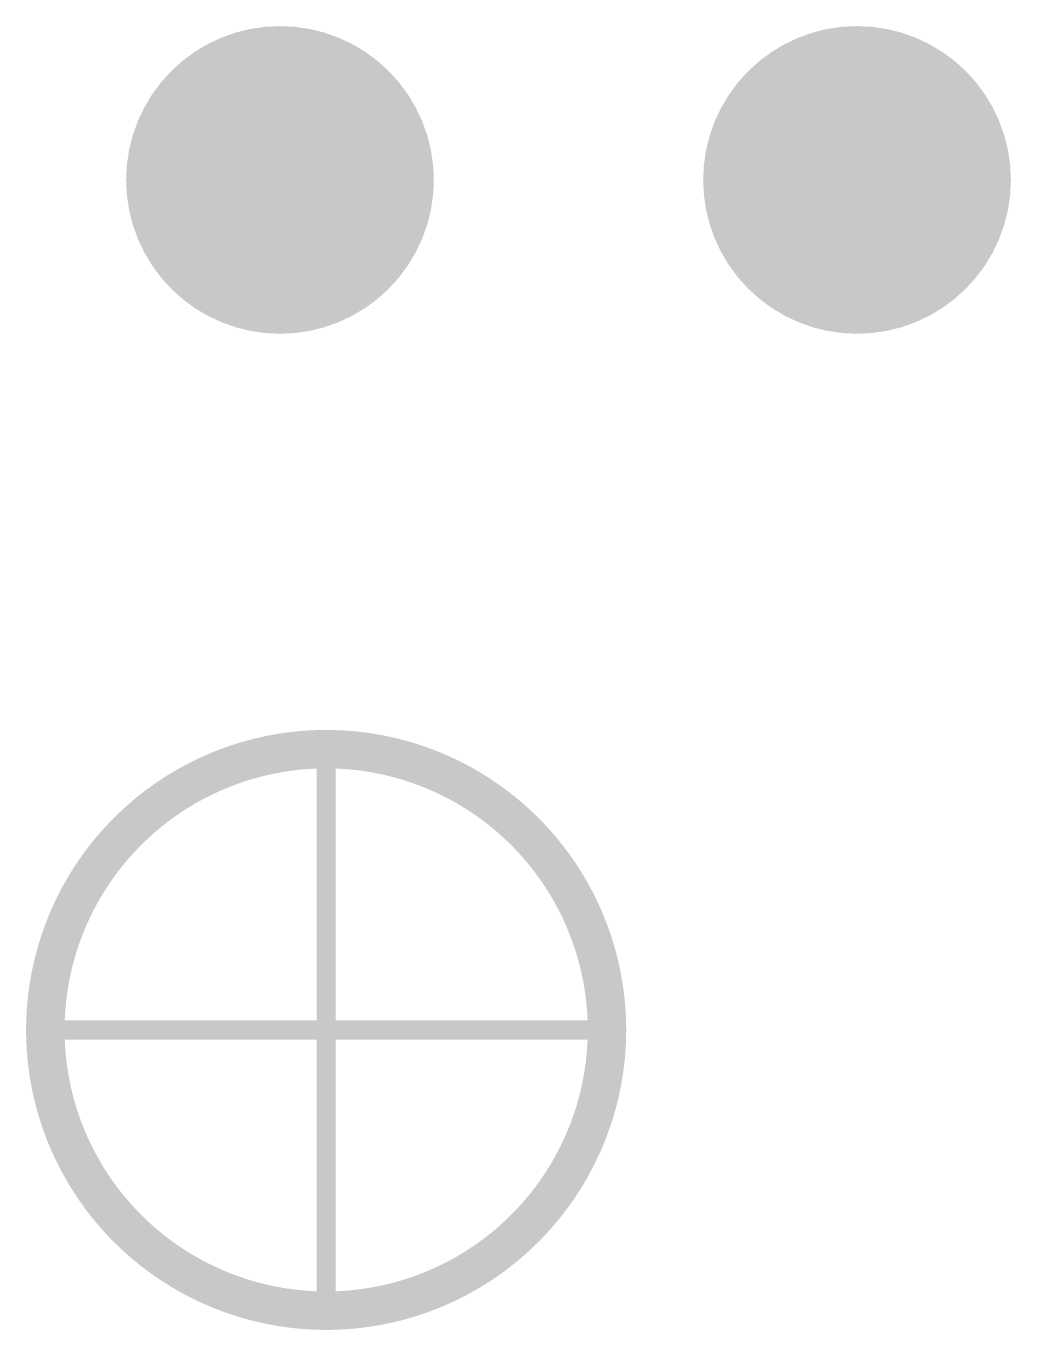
# Model space of a CAD drawing. Extents: x 295 to 953, y 10 to 290.
# Drawn here: x 616.52 to 623.03, y 113.54 to 122.15 of the extents above; entities that cross this region are included whole.
import ezdxf

# ---------------------------------------------------------------- set-up
doc = ezdxf.new("R2010")
doc.units = 0
doc.header["$LTSCALE"] = 5
doc.header["$MEASUREMENT"] = 0
doc.layers.get('0').update_dxf_attribs({"linetype": 'CONTINUOUS', "lineweight": 25})

msp = doc.modelspace()

# ---------------------------------------------------------------- linework, layer by layer
at = {"color": 7, "const_width": 1.016}
for points in [[(617.6917, 121.1333, 1), (618.7077, 121.1333, 1)], [(621.5017, 121.1333, 1), (622.5177, 121.1333, 1)]]:
    msp.add_lwpolyline(points, format="xyb", close=True, dxfattribs=at)
at = {"color": 7}
for points in [[(618.0054, 117.4372), (618.0615, 117.4508), (619.0033, 117.4372), (618.9479, 117.4508)], [(618.0615, 117.4508), (618.067, 117.4522), (618.9479, 117.4508), (618.9416, 117.4522)], [(618.067, 117.4522), (618.1236, 117.4641), (618.9416, 117.4522), (618.8858, 117.4641)], [(618.1236, 117.4641), (618.1291, 117.4652), (618.8858, 117.4641), (618.8794, 117.4652)], [(618.1291, 117.4652), (618.1861, 117.4753), (618.8794, 117.4652), (618.8234, 117.4753)], [(618.1861, 117.4753), (618.1916, 117.4762), (618.8234, 117.4753), (618.8168, 117.4762)], [(618.1916, 117.4762), (618.249, 117.4845), (618.8168, 117.4762), (618.7606, 117.4845)], [(618.249, 117.4845), (618.2544, 117.4852), (618.7606, 117.4845), (618.7538, 117.4852)], [(618.2544, 117.4852), (618.3122, 117.4917), (618.7538, 117.4852), (618.6976, 117.4917)], [(618.3122, 117.4917), (618.3174, 117.4923), (618.6976, 117.4917), (618.6905, 117.4923)], [(618.3174, 117.4923), (618.3758, 117.4968), (618.6905, 117.4923), (618.6343, 117.4968)], [(618.3758, 117.4968), (618.3807, 117.4972), (618.6343, 117.4968), (618.6265, 117.4972)], [(618.3807, 117.4972), (618.4399, 117.5), (618.6265, 117.4972), (618.571, 117.5)], [(618.4399, 117.5), (618.4441, 117.5002), (618.571, 117.5), (618.5599, 117.5002)], [(618.4441, 117.5002), (618.5075, 117.5011), (618.5599, 117.5002), (618.5075, 117.5011)], [(617.7645, 117.3577), (617.8183, 117.3784), (619.2442, 117.3577), (619.1909, 117.3784)], [(617.8183, 117.3784), (617.8237, 117.3805), (619.1909, 117.3784), (619.185, 117.3805)], [(617.8237, 117.3805), (617.8782, 117.3994), (619.185, 117.3805), (619.1311, 117.3994)], [(617.8782, 117.3994), (617.8837, 117.4013), (619.1311, 117.3994), (619.125, 117.4013)], [(617.8837, 117.4013), (617.9387, 117.4185), (619.125, 117.4013), (619.0706, 117.4185)], [(617.9387, 117.4185), (617.9442, 117.4202), (619.0706, 117.4185), (619.0645, 117.4202)], [(617.9442, 117.4202), (617.9998, 117.4357), (619.0645, 117.4202), (619.0095, 117.4357)], [(617.9998, 117.4357), (618.0054, 117.4372), (619.0095, 117.4357), (619.0033, 117.4372)], [(617.5864, 117.2755), (617.5916, 117.2783), (619.4227, 117.2755), (619.4172, 117.2783)], [(617.5916, 117.2783), (617.6431, 117.304), (619.4172, 117.2783), (619.366, 117.304)], [(617.6431, 117.304), (617.6484, 117.3066), (619.366, 117.304), (619.3604, 117.3066)], [(617.6484, 117.3066), (617.7007, 117.3306), (619.3604, 117.3066), (619.3085, 117.3306)], [(617.7007, 117.3306), (617.706, 117.3331), (619.3085, 117.3306), (619.3027, 117.3331)], [(617.706, 117.3331), (617.7591, 117.3555), (619.3027, 117.3331), (619.2501, 117.3555)], [(617.7591, 117.3555), (617.7645, 117.3577), (619.2501, 117.3555), (619.2442, 117.3577)], [(617.4271, 117.1826), (617.4495, 117.1965), (618.0371, 117.1826), (618.0896, 117.1965)], [(617.4495, 117.1965), (617.4706, 117.2098), (618.0896, 117.1965), (618.1474, 117.2098)], [(617.4706, 117.2098), (617.4809, 117.2162), (618.1474, 117.2098), (618.1806, 117.2162)], [(617.4809, 117.2162), (617.4892, 117.221), (618.1806, 117.2162), (618.2055, 117.221)], [(617.4892, 117.221), (617.5051, 117.2303), (618.2055, 117.221), (618.264, 117.2303)], [(617.5051, 117.2303), (617.5176, 117.2375), (618.264, 117.2303), (618.3228, 117.2375)], [(617.5176, 117.2375), (617.5265, 117.2427), (618.3228, 117.2375), (618.3818, 117.2427)], [(617.5265, 117.2427), (617.532, 117.2459), (618.3818, 117.2427), (618.441, 117.2459)], [(617.532, 117.2459), (617.5358, 117.2481), (619.4771, 117.2459), (619.473, 117.2481)], [(617.5358, 117.2481), (617.5864, 117.2755), (619.473, 117.2481), (619.4227, 117.2755)], [(618.441, 115.5834), (618.441, 117.2459), (618.568, 115.5834), (618.568, 117.2459)], [(618.5841, 117.2452), (618.568, 117.2459), (619.4785, 117.2452), (619.4771, 117.2459)], [(618.6065, 117.2441), (618.5841, 117.2452), (619.4803, 117.2441), (619.4785, 117.2452)], [(618.6656, 117.2396), (618.6065, 117.2441), (619.488, 117.2396), (619.4803, 117.2441)], [(618.7245, 117.233), (618.6656, 117.2396), (619.4992, 117.233), (619.488, 117.2396)], [(618.7831, 117.2245), (618.7245, 117.233), (619.5138, 117.2245), (619.4992, 117.233)], [(618.8414, 117.2139), (618.7831, 117.2245), (619.5318, 117.2139), (619.5138, 117.2245)], [(618.8453, 117.2131), (618.8414, 117.2139), (619.5332, 117.2131), (619.5318, 117.2139)], [(618.8993, 117.2014), (618.8453, 117.2131), (619.5518, 117.2014), (619.5332, 117.2131)], [(618.9567, 117.1868), (618.8993, 117.2014), (619.5749, 117.1868), (619.5518, 117.2014)], [(617.3111, 117.1011), (617.3229, 117.1102), (617.8096, 117.1011), (617.8312, 117.1102)], [(617.3229, 117.1102), (617.3422, 117.124), (617.8312, 117.1102), (617.8642, 117.124)], [(617.3422, 117.124), (617.3714, 117.145), (617.8642, 117.124), (617.9196, 117.145)], [(617.3714, 117.145), (617.3745, 117.1472), (617.9196, 117.145), (617.926, 117.1472)], [(617.3745, 117.1472), (617.3997, 117.1642), (617.926, 117.1472), (617.9757, 117.1642)], [(617.3997, 117.1642), (617.4253, 117.1813), (617.9757, 117.1642), (618.0324, 117.1813)], [(617.4253, 117.1813), (617.4271, 117.1826), (618.0324, 117.1813), (618.0371, 117.1826)], [(618.9828, 117.1793), (618.9567, 117.1868), (619.5869, 117.1793), (619.5749, 117.1868)], [(619.0136, 117.1704), (618.9828, 117.1793), (619.6001, 117.1704), (619.5869, 117.1793)], [(619.0699, 117.1519), (619.0136, 117.1704), (619.6274, 117.1519), (619.6001, 117.1704)], [(619.0922, 117.1438), (619.0699, 117.1519), (619.6395, 117.1438), (619.6274, 117.1519)], [(619.1256, 117.1316), (619.0922, 117.1438), (619.6563, 117.1316), (619.6395, 117.1438)], [(619.1805, 117.1093), (619.1256, 117.1316), (619.6871, 117.1093), (619.6563, 117.1316)], [(619.1866, 117.1066), (619.1805, 117.1093), (619.6909, 117.1066), (619.6871, 117.1093)], [(619.2346, 117.0852), (619.1866, 117.1066), (619.7186, 117.0852), (619.6909, 117.1066)], [(617.1778, 116.9912), (617.2122, 117.0214), (617.5998, 116.9912), (617.6508, 117.0214)], [(617.2122, 117.0214), (617.2236, 117.0313), (617.6508, 117.0214), (617.669, 117.0313)], [(617.2236, 117.0313), (617.2461, 117.0498), (617.669, 117.0313), (617.7028, 117.0498)], [(617.2461, 117.0498), (617.2726, 117.0715), (617.7028, 117.0498), (617.7462, 117.0715)], [(617.2726, 117.0715), (617.2789, 117.0764), (617.7462, 117.0715), (617.7558, 117.0764)], [(617.2789, 117.0764), (617.3111, 117.1011), (617.7558, 117.0764), (617.8096, 117.1011)], [(619.2703, 117.0678), (619.2346, 117.0852), (619.7411, 117.0678), (619.7186, 117.0852)], [(619.2878, 117.0593), (619.2703, 117.0678), (619.7514, 117.0593), (619.7411, 117.0678)], [(619.3402, 117.0315), (619.2878, 117.0593), (619.7851, 117.0315), (619.7514, 117.0593)], [(619.3473, 117.0274), (619.3402, 117.0315), (619.79, 117.0274), (619.7851, 117.0315)], [(619.3915, 117.0019), (619.3473, 117.0274), (619.8189, 117.0019), (619.79, 117.0274)], [(617.1089, 116.9258), (617.1294, 116.9462), (617.5011, 116.9258), (617.5308, 116.9462)], [(617.1294, 116.9462), (617.1435, 116.9593), (617.5308, 116.9462), (617.5499, 116.9593)], [(617.1435, 116.9593), (617.1758, 116.9895), (617.5499, 116.9593), (617.5972, 116.9895)], [(617.1758, 116.9895), (617.1778, 116.9912), (617.5972, 116.9895), (617.5998, 116.9912)], [(619.418, 116.9855), (619.3915, 117.0019), (619.8376, 116.9855), (619.8189, 117.0019)], [(619.4418, 116.9706), (619.418, 116.9855), (619.8534, 116.9706), (619.8376, 116.9855)], [(619.4845, 116.942), (619.4418, 116.9706), (619.8839, 116.942), (619.8534, 116.9706)], [(619.491, 116.9377), (619.4845, 116.942), (619.8883, 116.9377), (619.8839, 116.942)], [(619.539, 116.903), (619.491, 116.9377), (619.9229, 116.903), (619.8883, 116.9377)], [(617.0056, 116.8153), (617.0395, 116.8537), (617.362, 116.8153), (617.4071, 116.8537)], [(617.0395, 116.8537), (617.041, 116.8553), (617.4071, 116.8537), (617.4091, 116.8553)], [(617.041, 116.8553), (617.0742, 116.8905), (617.4091, 116.8553), (617.4535, 116.8905)], [(617.0742, 116.8905), (617.0845, 116.9015), (617.4535, 116.8905), (617.4683, 116.9015)], [(617.0845, 116.9015), (617.1089, 116.9258), (617.4683, 116.9015), (617.5011, 116.9258)], [(619.5466, 116.8971), (619.539, 116.903), (619.9287, 116.8971), (619.9229, 116.903)], [(619.5859, 116.8667), (619.5466, 116.8971), (619.9572, 116.8667), (619.9287, 116.8971)], [(619.605, 116.8508), (619.5859, 116.8667), (619.9721, 116.8508), (619.9572, 116.8667)], [(619.6314, 116.8288), (619.605, 116.8508), (619.9914, 116.8288), (619.9721, 116.8508)], [(616.9585, 116.7589), (616.9721, 116.7753), (617.3014, 116.7589), (617.3183, 116.7753)], [(616.9721, 116.7753), (616.999, 116.8077), (617.3183, 116.7753), (617.3538, 116.8077)], [(616.999, 116.8077), (617.0056, 116.8153), (617.3538, 116.8077), (617.362, 116.8153)], [(619.6602, 116.8031), (619.6314, 116.8288), (620.0139, 116.8031), (619.9914, 116.8288)], [(619.6756, 116.7894), (619.6602, 116.8031), (620.0253, 116.7894), (620.0139, 116.8031)], [(619.7126, 116.7541), (619.6756, 116.7894), (620.0543, 116.7541), (620.0253, 116.7894)], [(616.8824, 116.6574), (616.9068, 116.691), (617.205, 116.6574), (617.235, 116.691)], [(616.9068, 116.691), (616.9196, 116.7087), (617.235, 116.691), (617.2519, 116.7087)], [(616.9196, 116.7087), (616.9391, 116.7339), (617.2519, 116.7087), (617.2759, 116.7339)], [(616.9391, 116.7339), (616.9585, 116.7589), (617.2759, 116.7339), (617.3014, 116.7589)], [(619.7185, 116.7485), (619.7126, 116.7541), (620.0586, 116.7485), (620.0543, 116.7541)], [(619.7599, 116.7061), (619.7185, 116.7485), (620.0913, 116.7061), (620.0586, 116.7485)], [(619.762, 116.7039), (619.7599, 116.7061), (620.093, 116.7039), (620.0913, 116.7061)], [(619.7998, 116.6624), (619.762, 116.7039), (620.1229, 116.6624), (620.093, 116.7039)], [(616.8149, 116.5544), (616.8445, 116.6013), (617.1214, 116.5544), (617.1577, 116.6013)], [(616.8445, 116.6013), (616.8468, 116.6048), (617.1577, 116.6013), (617.1607, 116.6048)], [(616.8468, 116.6048), (616.8752, 116.6468), (617.1607, 116.6048), (617.1956, 116.6468)], [(616.8752, 116.6468), (616.8824, 116.6574), (617.1956, 116.6468), (617.205, 116.6574)], [(619.8083, 116.6524), (619.7998, 116.6624), (620.1301, 116.6524), (620.1229, 116.6624)], [(619.8383, 116.6173), (619.8083, 116.6524), (620.1537, 116.6173), (620.1301, 116.6524)], [(619.8522, 116.5998), (619.8383, 116.6173), (620.1655, 116.5998), (620.1537, 116.6173)], [(619.8751, 116.5709), (619.8522, 116.5998), (620.1836, 116.5709), (620.1655, 116.5998)], [(616.7807, 116.4965), (616.7865, 116.5064), (617.0801, 116.4965), (617.0867, 116.5064)], [(616.7865, 116.5064), (616.8129, 116.5512), (617.0867, 116.5064), (617.1191, 116.5512)], [(616.8129, 116.5512), (616.8149, 116.5544), (617.1191, 116.5512), (617.1214, 116.5544)], [(619.8935, 116.546), (619.8751, 116.5709), (620.1992, 116.546), (620.1836, 116.5709)], [(619.9103, 116.5233), (619.8935, 116.546), (620.2125, 116.5233), (620.1992, 116.546)], [(619.9324, 116.4913), (619.9103, 116.5233), (620.2312, 116.4913), (620.2125, 116.5233)], [(616.7332, 116.4069), (616.7503, 116.4408), (617.0225, 116.4069), (617.0435, 116.4408)], [(616.7503, 116.4408), (616.7593, 116.4572), (617.0435, 116.4408), (617.0537, 116.4572)], [(616.7593, 116.4572), (616.7807, 116.4965), (617.0537, 116.4572), (617.0801, 116.4965)], [(619.9439, 116.4745), (619.9324, 116.4913), (620.2403, 116.4745), (620.2312, 116.4913)], [(619.9689, 116.4355), (619.9439, 116.4745), (620.2615, 116.4355), (620.2403, 116.4745)], [(619.9758, 116.4246), (619.9689, 116.4355), (620.2669, 116.4246), (620.2615, 116.4355)], [(620.0029, 116.3787), (619.9758, 116.4246), (620.2899, 116.3787), (620.2669, 116.4246)], [(616.695, 116.3266), (616.7084, 116.3556), (616.9776, 116.3266), (616.9929, 116.3556)], [(616.7084, 116.3556), (616.7217, 116.3842), (616.9929, 116.3556), (617.0094, 116.3842)], [(616.7217, 116.3842), (616.7332, 116.4069), (617.0094, 116.3842), (617.0225, 116.4069)], [(620.006, 116.3736), (620.0029, 116.3787), (620.2922, 116.3736), (620.2899, 116.3787)], [(620.0344, 116.3216), (620.006, 116.3736), (620.3162, 116.3216), (620.2922, 116.3736)], [(616.6471, 116.2092), (616.663, 116.25), (616.921, 116.2092), (616.9392, 116.25)], [(616.663, 116.25), (616.6701, 116.2683), (616.9392, 116.25), (616.9481, 116.2683)], [(616.6701, 116.2683), (616.685, 116.3032), (616.9481, 116.2683), (616.9651, 116.3032)], [(616.685, 116.3032), (616.695, 116.3266), (616.9651, 116.3032), (616.9776, 116.3266)], [(620.0346, 116.3211), (620.0344, 116.3216), (620.3165, 116.3211), (620.3162, 116.3216)], [(620.061, 116.2686), (620.0346, 116.3211), (620.3387, 116.2686), (620.3165, 116.3211)], [(620.0637, 116.2627), (620.061, 116.2686), (620.3412, 116.2627), (620.3387, 116.2686)], [(620.0857, 116.2148), (620.0637, 116.2627), (620.3597, 116.2148), (620.3412, 116.2627)], [(616.6259, 116.1493), (616.6424, 116.1959), (616.8962, 116.1493), (616.9151, 116.1959)], [(616.6424, 116.1959), (616.6471, 116.2092), (616.9151, 116.1959), (616.921, 116.2092)], [(620.0905, 116.2035), (620.0857, 116.2148), (620.364, 116.2035), (620.3597, 116.2148)], [(620.1086, 116.1602), (620.0905, 116.2035), (620.3792, 116.1602), (620.364, 116.2035)], [(620.1149, 116.1436), (620.1086, 116.1602), (620.385, 116.1436), (620.3792, 116.1602)], [(616.5899, 116.029), (616.6058, 116.0853), (616.854, 116.029), (616.8725, 116.0853)], [(616.6058, 116.0853), (616.6068, 116.0889), (616.8725, 116.0853), (616.8738, 116.0889)], [(616.6068, 116.0889), (616.6233, 116.141), (616.8738, 116.0889), (616.8928, 116.141)], [(616.6233, 116.141), (616.6259, 116.1493), (616.8928, 116.141), (616.8962, 116.1493)], [(620.1296, 116.1048), (620.1149, 116.1436), (620.3971, 116.1048), (620.385, 116.1436)], [(620.137, 116.0831), (620.1296, 116.1048), (620.404, 116.0831), (620.3971, 116.1048)], [(620.1487, 116.0487), (620.137, 116.0831), (620.4136, 116.0487), (620.404, 116.0831)], [(616.5757, 115.9721), (616.5895, 116.0278), (616.8376, 115.9721), (616.8537, 116.0278)], [(616.5895, 116.0278), (616.5899, 116.029), (616.8537, 116.0278), (616.854, 116.029)], [(620.1569, 116.022), (620.1487, 116.0487), (620.421, 116.022), (620.4136, 116.0487)], [(620.1659, 115.992), (620.1569, 116.022), (620.4284, 115.992), (620.421, 116.022)], [(620.1743, 115.9603), (620.1659, 115.992), (620.4361, 115.9603), (620.4284, 115.992)], [(616.5523, 115.8568), (616.5609, 115.9042), (616.8105, 115.8568), (616.8207, 115.9042)], [(616.5609, 115.9042), (616.5632, 115.9147), (616.8207, 115.9042), (616.823, 115.9147)], [(616.5632, 115.9147), (616.5742, 115.9662), (616.823, 115.9147), (616.8361, 115.9662)], [(616.5742, 115.9662), (616.5757, 115.9721), (616.8361, 115.9662), (616.8376, 115.9721)], [(620.1811, 115.9348), (620.1743, 115.9603), (620.4415, 115.9348), (620.4361, 115.9603)], [(620.1895, 115.8983), (620.1811, 115.9348), (620.4492, 115.8983), (620.4415, 115.9348)], [(616.5432, 115.7985), (616.5496, 115.8418), (616.7999, 115.7985), (616.8077, 115.8418)], [(616.5496, 115.8418), (616.5523, 115.8568), (616.8077, 115.8418), (616.8105, 115.8568)], [(620.1944, 115.877), (620.1895, 115.8983), (620.453, 115.877), (620.4492, 115.8983)], [(620.2023, 115.8358), (620.1944, 115.877), (620.4603, 115.8358), (620.453, 115.877)], [(620.2056, 115.8189), (620.2023, 115.8358), (620.4628, 115.8189), (620.4603, 115.8358)], [(620.2129, 115.773), (620.2056, 115.8189), (620.4695, 115.773), (620.4628, 115.8189)], [(616.533, 115.716), (616.5358, 115.7399), (616.7887, 115.716), (616.7914, 115.7399)], [(616.5358, 115.7399), (616.5403, 115.779), (616.7914, 115.7399), (616.7971, 115.779)], [(616.5403, 115.779), (616.5432, 115.7985), (616.7971, 115.779), (616.7999, 115.7985)], [(620.2149, 115.7604), (620.2129, 115.773), (620.4709, 115.7604), (620.4695, 115.773)], [(620.2211, 115.71), (620.2149, 115.7604), (620.4766, 115.71), (620.4709, 115.7604)], [(616.5262, 115.6219), (616.5278, 115.6527), (616.7803, 115.6219), (616.7827, 115.6527)], [(616.5278, 115.6527), (616.5301, 115.681), (616.7827, 115.6527), (616.7848, 115.681)], [(616.5301, 115.681), (616.533, 115.716), (616.7848, 115.681), (616.7887, 115.716)], [(620.2221, 115.7016), (620.2211, 115.71), (620.4772, 115.7016), (620.4766, 115.71)], [(620.227, 115.6467), (620.2221, 115.7016), (620.4816, 115.6467), (620.4772, 115.7016)], [(620.2273, 115.6426), (620.227, 115.6467), (620.4818, 115.6426), (620.4816, 115.6467)], [(620.2305, 115.5834), (620.2273, 115.6426), (620.4847, 115.5834), (620.4818, 115.6426)], [(616.5233, 115.5199), (616.5244, 115.5833), (620.4857, 115.5199), (620.4847, 115.5833)], [(616.5244, 115.5834), (616.5245, 115.5894), (616.7785, 115.5834), (616.7787, 115.5894)], [(616.5244, 115.5833), (616.5244, 115.5834), (620.4847, 115.5833), (620.4847, 115.5834)], [(616.5245, 115.5894), (616.5262, 115.6219), (616.7787, 115.5894), (616.7803, 115.6219)], [(616.5243, 115.4565), (616.5233, 115.5199), (620.4846, 115.4565), (620.4857, 115.5199)], [(616.5243, 115.4564), (616.5243, 115.4565), (620.4846, 115.4564), (620.4846, 115.4565)], [(616.5272, 115.3972), (616.5243, 115.4564), (616.7817, 115.3972), (616.7785, 115.4564)], [(616.5274, 115.3931), (616.5272, 115.3972), (616.782, 115.3931), (616.7817, 115.3972)], [(616.5318, 115.3382), (616.5274, 115.3931), (616.7869, 115.3382), (616.782, 115.3931)], [(618.441, 113.7939), (618.441, 115.4564), (618.568, 113.7939), (618.568, 115.4564)], [(620.2242, 115.3588), (620.2263, 115.3871), (620.4789, 115.3588), (620.4812, 115.3871)], [(620.2263, 115.3871), (620.2287, 115.4179), (620.4812, 115.3871), (620.4828, 115.4179)], [(620.2287, 115.4179), (620.2302, 115.4504), (620.4828, 115.4179), (620.4845, 115.4504)], [(620.2302, 115.4504), (620.2305, 115.4564), (620.4845, 115.4504), (620.4846, 115.4564)], [(616.5324, 115.3298), (616.5318, 115.3382), (616.7879, 115.3298), (616.7869, 115.3382)], [(616.5381, 115.2794), (616.5324, 115.3298), (616.7941, 115.2794), (616.7879, 115.3298)], [(620.2119, 115.2608), (620.2176, 115.2999), (620.4687, 115.2608), (620.4732, 115.2999)], [(620.2176, 115.2999), (620.2203, 115.3238), (620.4732, 115.2999), (620.476, 115.3238)], [(620.2203, 115.3238), (620.2242, 115.3588), (620.476, 115.3238), (620.4789, 115.3588)], [(616.5395, 115.2668), (616.5381, 115.2794), (616.7961, 115.2668), (616.7941, 115.2794)], [(616.5462, 115.2209), (616.5395, 115.2668), (616.8034, 115.2209), (616.7961, 115.2668)], [(616.5486, 115.204), (616.5462, 115.2209), (616.8066, 115.204), (616.8034, 115.2209)], [(620.2012, 115.198), (620.2091, 115.2413), (620.4594, 115.198), (620.4658, 115.2413)], [(620.2091, 115.2413), (620.2119, 115.2608), (620.4658, 115.2413), (620.4687, 115.2608)], [(616.556, 115.1628), (616.5486, 115.204), (616.8146, 115.1628), (616.8066, 115.204)], [(616.5598, 115.1415), (616.556, 115.1628), (616.8195, 115.1415), (616.8146, 115.1628)], [(616.5675, 115.105), (616.5598, 115.1415), (616.8279, 115.105), (616.8195, 115.1415)], [(620.1729, 115.0736), (620.186, 115.1251), (620.4348, 115.0736), (620.4458, 115.1251)], [(620.186, 115.1251), (620.1882, 115.1356), (620.4458, 115.1251), (620.4481, 115.1356)], [(620.1882, 115.1356), (620.1985, 115.183), (620.4481, 115.1356), (620.4566, 115.183)], [(620.1985, 115.183), (620.2012, 115.198), (620.4566, 115.183), (620.4594, 115.198)], [(616.5729, 115.0795), (616.5675, 115.105), (616.8347, 115.0795), (616.8279, 115.105)], [(616.5806, 115.0478), (616.5729, 115.0795), (616.8431, 115.0478), (616.8347, 115.0795)], [(616.588, 115.0178), (616.5806, 115.0478), (616.8521, 115.0178), (616.8431, 115.0478)], [(620.1553, 115.012), (620.1714, 115.0677), (620.4195, 115.012), (620.4333, 115.0677)], [(620.1714, 115.0677), (620.1729, 115.0736), (620.4333, 115.0677), (620.4348, 115.0736)], [(616.5954, 114.9911), (616.588, 115.0178), (616.8602, 114.9911), (616.8521, 115.0178)], [(616.605, 114.9567), (616.5954, 114.9911), (616.8719, 114.9567), (616.8602, 114.9911)], [(616.6118, 114.935), (616.605, 114.9567), (616.8793, 114.935), (616.8719, 114.9567)], [(620.1352, 114.9509), (620.1365, 114.9545), (620.4022, 114.9509), (620.4032, 114.9545)], [(620.1365, 114.9545), (620.1549, 115.0108), (620.4032, 114.9545), (620.4191, 115.0108)], [(620.1549, 115.0108), (620.1553, 115.012), (620.4191, 115.0108), (620.4195, 115.012)], [(616.624, 114.8962), (616.6118, 114.935), (616.8941, 114.8962), (616.8793, 114.935)], [(616.6298, 114.8796), (616.624, 114.8962), (616.9004, 114.8796), (616.8941, 114.8962)], [(616.645, 114.8363), (616.6298, 114.8796), (616.9185, 114.8363), (616.9004, 114.8796)], [(620.0939, 114.8439), (620.1128, 114.8905), (620.3666, 114.8439), (620.383, 114.8905)], [(620.1128, 114.8905), (620.1162, 114.8988), (620.383, 114.8905), (620.3857, 114.8988)], [(620.1162, 114.8988), (620.1352, 114.9509), (620.3857, 114.8988), (620.4022, 114.9509)], [(616.6493, 114.825), (616.645, 114.8363), (616.9233, 114.825), (616.9185, 114.8363)], [(616.6678, 114.7771), (616.6493, 114.825), (616.9453, 114.7771), (616.9233, 114.825)], [(620.0609, 114.7715), (620.0698, 114.7898), (620.3389, 114.7715), (620.346, 114.7898)], [(620.0698, 114.7898), (620.088, 114.8306), (620.346, 114.7898), (620.3619, 114.8306)], [(620.088, 114.8306), (620.0939, 114.8439), (620.3619, 114.8306), (620.3666, 114.8439)], [(616.6703, 114.7712), (616.6678, 114.7771), (616.948, 114.7712), (616.9453, 114.7771)], [(616.6925, 114.7187), (616.6703, 114.7712), (616.9744, 114.7187), (616.948, 114.7712)], [(616.6927, 114.7182), (616.6925, 114.7187), (616.9746, 114.7182), (616.9744, 114.7187)], [(616.7167, 114.6662), (616.6927, 114.7182), (617.003, 114.6662), (616.9746, 114.7182)], [(620.0161, 114.6842), (620.0314, 114.7132), (620.3005, 114.6842), (620.314, 114.7132)], [(620.0314, 114.7132), (620.0438, 114.7366), (620.314, 114.7132), (620.324, 114.7366)], [(620.0438, 114.7366), (620.0609, 114.7715), (620.324, 114.7366), (620.3389, 114.7715)], [(616.7191, 114.6611), (616.7167, 114.6662), (617.0061, 114.6611), (617.003, 114.6662)], [(616.7421, 114.6152), (616.7191, 114.6611), (617.0332, 114.6152), (617.0061, 114.6611)], [(616.7475, 114.6043), (616.7421, 114.6152), (617.0401, 114.6043), (617.0332, 114.6152)], [(619.9654, 114.599), (619.9865, 114.6329), (620.2587, 114.599), (620.2758, 114.6329)], [(619.9865, 114.6329), (619.9996, 114.6556), (620.2758, 114.6329), (620.2872, 114.6556)], [(619.9996, 114.6556), (620.0161, 114.6842), (620.2872, 114.6556), (620.3005, 114.6842)], [(616.7687, 114.5653), (616.7475, 114.6043), (617.0651, 114.5653), (617.0401, 114.6043)], [(616.7778, 114.5486), (616.7687, 114.5653), (617.0766, 114.5486), (617.0651, 114.5653)], [(616.7965, 114.5165), (616.7778, 114.5486), (617.0986, 114.5165), (617.0766, 114.5486)], [(619.8899, 114.4886), (619.9222, 114.5334), (620.1961, 114.4886), (620.2224, 114.5334)], [(619.9222, 114.5334), (619.9289, 114.5433), (620.2224, 114.5334), (620.2283, 114.5433)], [(619.9289, 114.5433), (619.9552, 114.5826), (620.2283, 114.5433), (620.2497, 114.5826)], [(619.9552, 114.5826), (619.9654, 114.599), (620.2497, 114.5826), (620.2587, 114.599)], [(616.8097, 114.4938), (616.7965, 114.5165), (617.1155, 114.4938), (617.0986, 114.5165)], [(616.8254, 114.4689), (616.8097, 114.4938), (617.1339, 114.4689), (617.1155, 114.4938)], [(616.8435, 114.44), (616.8254, 114.4689), (617.1568, 114.44), (617.1339, 114.4689)], [(616.8553, 114.4225), (616.8435, 114.44), (617.1707, 114.4225), (617.1568, 114.44)], [(619.8134, 114.393), (619.8483, 114.435), (620.1338, 114.393), (620.1622, 114.435)], [(619.8483, 114.435), (619.8513, 114.4385), (620.1622, 114.435), (620.1645, 114.4385)], [(619.8513, 114.4385), (619.8876, 114.4854), (620.1645, 114.4385), (620.1941, 114.4854)], [(619.8876, 114.4854), (619.8899, 114.4886), (620.1941, 114.4854), (620.1961, 114.4886)], [(616.8789, 114.3874), (616.8553, 114.4225), (617.2006, 114.3874), (617.1707, 114.4225)], [(616.8861, 114.3774), (616.8789, 114.3874), (617.2091, 114.3774), (617.2006, 114.3874)], [(616.916, 114.3359), (616.8861, 114.3774), (617.247, 114.3359), (617.2091, 114.3774)], [(619.7571, 114.3311), (619.774, 114.3488), (620.0894, 114.3311), (620.1022, 114.3488)], [(619.774, 114.3488), (619.804, 114.3824), (620.1022, 114.3488), (620.1266, 114.3824)], [(619.804, 114.3824), (619.8134, 114.393), (620.1266, 114.3824), (620.1338, 114.393)], [(616.9177, 114.3337), (616.916, 114.3359), (617.2491, 114.3337), (617.247, 114.3359)], [(616.9504, 114.2913), (616.9177, 114.3337), (617.2905, 114.2913), (617.2491, 114.3337)], [(616.9547, 114.2857), (616.9504, 114.2913), (617.2964, 114.2857), (617.2905, 114.2913)], [(616.9837, 114.2504), (616.9547, 114.2857), (617.3334, 114.2504), (617.2964, 114.2857)], [(619.6552, 114.2321), (619.6907, 114.2645), (620.01, 114.2321), (620.0369, 114.2645)], [(619.6907, 114.2645), (619.7076, 114.2809), (620.0369, 114.2645), (620.0505, 114.2809)], [(619.7076, 114.2809), (619.7331, 114.3059), (620.0505, 114.2809), (620.0699, 114.3059)], [(619.7331, 114.3059), (619.7571, 114.3311), (620.0699, 114.3059), (620.0894, 114.3311)], [(616.995, 114.2367), (616.9837, 114.2504), (617.3488, 114.2367), (617.3334, 114.2504)], [(617.0176, 114.211), (616.995, 114.2367), (617.3776, 114.211), (617.3488, 114.2367)], [(617.0369, 114.189), (617.0176, 114.211), (617.404, 114.189), (617.3776, 114.211)], [(617.0518, 114.1731), (617.0369, 114.189), (617.4231, 114.1731), (617.404, 114.189)], [(619.5555, 114.1493), (619.5999, 114.1845), (619.9348, 114.1493), (619.968, 114.1845)], [(619.5999, 114.1845), (619.6019, 114.1861), (619.968, 114.1845), (619.9694, 114.1861)], [(619.6019, 114.1861), (619.647, 114.2245), (619.9694, 114.1861), (620.0034, 114.2245)], [(619.647, 114.2245), (619.6552, 114.2321), (620.0034, 114.2245), (620.01, 114.2321)], [(617.0803, 114.1427), (617.0518, 114.1731), (617.4624, 114.1427), (617.4231, 114.1731)], [(617.0861, 114.1368), (617.0803, 114.1427), (617.4699, 114.1368), (617.4624, 114.1427)], [(617.1207, 114.1022), (617.0861, 114.1368), (617.518, 114.1022), (617.4699, 114.1368)], [(617.1251, 114.0978), (617.1207, 114.1022), (617.5245, 114.0978), (617.518, 114.1022)], [(617.1556, 114.0692), (617.1251, 114.0978), (617.5672, 114.0692), (617.5245, 114.0978)], [(619.4591, 114.0805), (619.4781, 114.0936), (619.8655, 114.0805), (619.8795, 114.0936)], [(619.4781, 114.0936), (619.5079, 114.114), (619.8795, 114.0936), (619.9001, 114.114)], [(619.5079, 114.114), (619.5407, 114.1383), (619.9001, 114.114), (619.9245, 114.1383)], [(619.5407, 114.1383), (619.5555, 114.1493), (619.9245, 114.1383), (619.9348, 114.1493)], [(617.1713, 114.0543), (617.1556, 114.0692), (617.591, 114.0543), (617.5672, 114.0692)], [(617.1901, 114.0379), (617.1713, 114.0543), (617.6175, 114.0379), (617.591, 114.0543)], [(617.219, 114.0124), (617.1901, 114.0379), (617.6617, 114.0124), (617.6175, 114.0379)], [(617.2239, 114.0083), (617.219, 114.0124), (617.6688, 114.0083), (617.6617, 114.0124)], [(617.2575, 113.9805), (617.2239, 114.0083), (617.7212, 113.9805), (617.6688, 114.0083)], [(619.3062, 113.99), (619.34, 114.0085), (619.7629, 113.99), (619.7854, 114.0085)], [(619.34, 114.0085), (619.3582, 114.0184), (619.7854, 114.0085), (619.7968, 114.0184)], [(619.3582, 114.0184), (619.4092, 114.0486), (619.7968, 114.0184), (619.8312, 114.0486)], [(619.4092, 114.0486), (619.4118, 114.0503), (619.8312, 114.0486), (619.8332, 114.0503)], [(619.4118, 114.0503), (619.4591, 114.0805), (619.8332, 114.0503), (619.8655, 114.0805)], [(617.2679, 113.972), (617.2575, 113.9805), (617.7387, 113.972), (617.7212, 113.9805)], [(617.2904, 113.9546), (617.2679, 113.972), (617.7744, 113.9546), (617.7387, 113.972)], [(617.3181, 113.9332), (617.2904, 113.9546), (617.8224, 113.9332), (617.7744, 113.9546)], [(617.3219, 113.9305), (617.3181, 113.9332), (617.8285, 113.9305), (617.8224, 113.9332)], [(617.3526, 113.9082), (617.3219, 113.9305), (617.8834, 113.9082), (617.8285, 113.9305)], [(619.1448, 113.9158), (619.1778, 113.9296), (619.6668, 113.9158), (619.6861, 113.9296)], [(619.1778, 113.9296), (619.1994, 113.9387), (619.6861, 113.9296), (619.6979, 113.9387)], [(619.1994, 113.9387), (619.2532, 113.9634), (619.6979, 113.9387), (619.7301, 113.9634)], [(619.2532, 113.9634), (619.2628, 113.9683), (619.7301, 113.9634), (619.7364, 113.9683)], [(619.2628, 113.9683), (619.3062, 113.99), (619.7364, 113.9683), (619.7629, 113.99)], [(617.3695, 113.896), (617.3526, 113.9082), (617.9168, 113.896), (617.8834, 113.9082)], [(617.3816, 113.8879), (617.3695, 113.896), (617.9391, 113.8879), (617.9168, 113.896)], [(617.4089, 113.8694), (617.3816, 113.8879), (617.9954, 113.8694), (617.9391, 113.8879)], [(617.4221, 113.8605), (617.4089, 113.8694), (618.0262, 113.8605), (617.9954, 113.8694)], [(617.4341, 113.853), (617.4221, 113.8605), (618.0523, 113.853), (618.0262, 113.8605)], [(617.4572, 113.8384), (617.4341, 113.853), (618.1097, 113.8384), (618.0523, 113.853)], [(617.4758, 113.8267), (617.4572, 113.8384), (618.1637, 113.8267), (618.1097, 113.8384)], [(618.8616, 113.83), (618.9194, 113.8433), (619.5384, 113.83), (619.5595, 113.8433)], [(618.9194, 113.8433), (618.9719, 113.8572), (619.5595, 113.8433), (619.5818, 113.8572)], [(618.9719, 113.8572), (618.9766, 113.8585), (619.5818, 113.8572), (619.5837, 113.8585)], [(618.9766, 113.8585), (619.0333, 113.8757), (619.5837, 113.8585), (619.6093, 113.8757)], [(619.0333, 113.8757), (619.083, 113.8926), (619.6093, 113.8757), (619.6345, 113.8926)], [(619.083, 113.8926), (619.0894, 113.8948), (619.6345, 113.8926), (619.6376, 113.8948)], [(619.0894, 113.8948), (619.1448, 113.9158), (619.6376, 113.8948), (619.6668, 113.9158)], [(617.4772, 113.8259), (617.4758, 113.8267), (618.1676, 113.8259), (618.1637, 113.8267)], [(617.4952, 113.8153), (617.4772, 113.8259), (618.2259, 113.8153), (618.1676, 113.8259)], [(617.5098, 113.8068), (617.4952, 113.8153), (618.2845, 113.8068), (618.2259, 113.8153)], [(617.521, 113.8002), (617.5098, 113.8068), (618.3434, 113.8002), (618.2845, 113.8068)], [(617.5287, 113.7957), (617.521, 113.8002), (618.4024, 113.7957), (618.3434, 113.8002)], [(617.5305, 113.7946), (617.5287, 113.7957), (618.4249, 113.7946), (618.4024, 113.7957)], [(617.5319, 113.7939), (617.5305, 113.7946), (618.441, 113.7939), (618.4249, 113.7946)], [(617.536, 113.7917), (617.5319, 113.7939), (619.4732, 113.7917), (619.477, 113.7939)], [(617.5863, 113.7643), (617.536, 113.7917), (619.4225, 113.7643), (619.4732, 113.7917)], [(617.5918, 113.7616), (617.5863, 113.7643), (619.4174, 113.7616), (619.4225, 113.7643)], [(617.6429, 113.7358), (617.5918, 113.7616), (619.3659, 113.7358), (619.4174, 113.7616)], [(618.568, 113.7939), (618.6271, 113.7971), (619.477, 113.7939), (619.4825, 113.7971)], [(618.6271, 113.7971), (618.6862, 113.8023), (619.4825, 113.7971), (619.4914, 113.8023)], [(618.6862, 113.8023), (618.745, 113.8095), (619.4914, 113.8023), (619.5039, 113.8095)], [(618.745, 113.8095), (618.8035, 113.8188), (619.5039, 113.8095), (619.5198, 113.8188)], [(618.8035, 113.8188), (618.8283, 113.8236), (619.5198, 113.8188), (619.5281, 113.8236)], [(618.8283, 113.8236), (618.8616, 113.83), (619.5281, 113.8236), (619.5384, 113.83)], [(617.6486, 113.7332), (617.6429, 113.7358), (619.3606, 113.7332), (619.3659, 113.7358)], [(617.7005, 113.7092), (617.6486, 113.7332), (619.3083, 113.7092), (619.3606, 113.7332)], [(617.7063, 113.7067), (617.7005, 113.7092), (619.303, 113.7067), (619.3083, 113.7092)], [(617.7589, 113.6844), (617.7063, 113.7067), (619.2499, 113.6844), (619.303, 113.7067)], [(617.7647, 113.6821), (617.7589, 113.6844), (619.2445, 113.6821), (619.2499, 113.6844)], [(617.8181, 113.6614), (617.7647, 113.6821), (619.1907, 113.6614), (619.2445, 113.6821)], [(617.824, 113.6593), (617.8181, 113.6614), (619.1853, 113.6593), (619.1907, 113.6614)], [(617.8779, 113.6404), (617.824, 113.6593), (619.1308, 113.6404), (619.1853, 113.6593)], [(617.8839, 113.6385), (617.8779, 113.6404), (619.1253, 113.6385), (619.1308, 113.6404)], [(617.9384, 113.6213), (617.8839, 113.6385), (619.0703, 113.6213), (619.1253, 113.6385)], [(617.9445, 113.6196), (617.9384, 113.6213), (619.0648, 113.6196), (619.0703, 113.6213)], [(617.9995, 113.6041), (617.9445, 113.6196), (619.0091, 113.6041), (619.0648, 113.6196)], [(618.0057, 113.6026), (617.9995, 113.6041), (619.0036, 113.6026), (619.0091, 113.6041)], [(618.0611, 113.589), (618.0057, 113.6026), (618.9475, 113.589), (619.0036, 113.6026)], [(618.0674, 113.5876), (618.0611, 113.589), (618.942, 113.5876), (618.9475, 113.589)], [(618.1232, 113.5757), (618.0674, 113.5876), (618.8854, 113.5757), (618.942, 113.5876)], [(618.1296, 113.5746), (618.1232, 113.5757), (618.8799, 113.5746), (618.8854, 113.5757)], [(618.1856, 113.5645), (618.1296, 113.5746), (618.8229, 113.5645), (618.8799, 113.5746)], [(618.1922, 113.5636), (618.1856, 113.5645), (618.8174, 113.5636), (618.8229, 113.5645)], [(618.2484, 113.5553), (618.1922, 113.5636), (618.76, 113.5553), (618.8174, 113.5636)], [(618.2552, 113.5546), (618.2484, 113.5553), (618.7546, 113.5546), (618.76, 113.5553)], [(618.3114, 113.5481), (618.2552, 113.5546), (618.6968, 113.5481), (618.7546, 113.5546)], [(618.3185, 113.5476), (618.3114, 113.5481), (618.6915, 113.5476), (618.6968, 113.5481)], [(618.3747, 113.543), (618.3185, 113.5476), (618.6332, 113.543), (618.6915, 113.5476)], [(618.3825, 113.5426), (618.3747, 113.543), (618.6283, 113.5426), (618.6332, 113.543)], [(618.438, 113.5398), (618.3825, 113.5426), (618.5691, 113.5398), (618.6283, 113.5426)], [(618.4491, 113.5396), (618.438, 113.5398), (618.5649, 113.5396), (618.5691, 113.5398)], [(618.5015, 113.5387), (618.4491, 113.5396), (618.5015, 113.5387), (618.5649, 113.5396)]]:
    msp.add_solid(points, dxfattribs=at)

doc.saveas('drawing.dxf')
